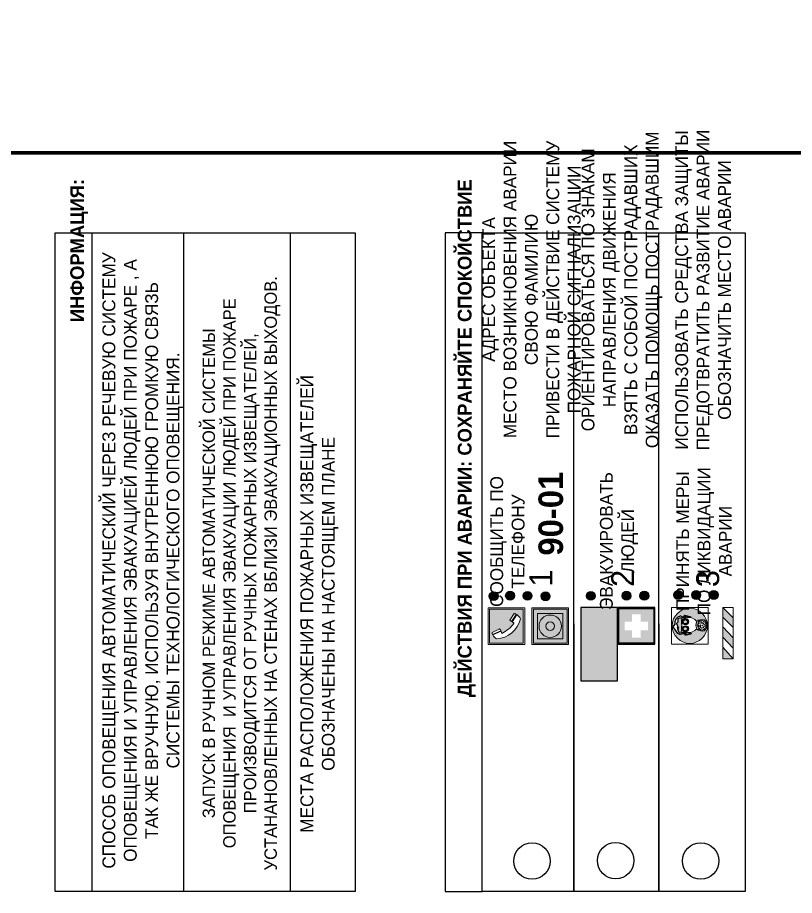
# Model space of a CAD drawing. Header units: millimetres. Extents: x 13114 to 67229, y 22859 to 38520.
# Drawn here: x 39847.3 to 40016.9, y 25315.5 to 25507.2 of the extents above; entities that cross this region are included whole.
import ezdxf

# ---------------------------------------------------------------- set-up
doc = ezdxf.new("R2010")
doc.units = ezdxf.units.MM
doc.styles.add('обычный', font='arial.ttf')

# ---------------------------------------------------------------- blocks, each defined once
blk = doc.blocks.new('A$C38D26F80')
h = blk.add_hatch(color=5)
h.dxf.hatch_style = 1
h.paths.add_polyline_path([(-8.77, -4.48, 1), (-0.19, -4.48, 1)])
h.paths.add_polyline_path([(-6.75, -3.58), (-6.75, -3.31), (-6.62, -3.22), (-6.5, -3.22), (-6.42, -3.3), (-6.39, -3.28), (-6.59, -2.23), (-6.59, -2.01), (-6.38, -1.58), (-4.76, -0.4), (-4.13, -0.79, -0.362848), (-2.1, -2.1, -0.201049), (-2.17, -2.48, 0.085434), (-2.26, -3.13), (-1.9, -3.16), (-2.25, -4.7), (-2.4, -4.59), (-2.43, -4.34), (-2.36, -4.34), (-2.14, -3.34), (-2.47, -3.42), (-2.58, -1.95), (-2.77, -1.58), (-3.58, -1.52), (-3.92, -1.26), (-5.05, -1.73), (-4.87, -1.39), (-5.41, -1.6), (-5.41, -1.46), (-6.13, -1.87), (-6.18, -3.5), (-6.56, -3.47), (-6.37, -4.59), (-6.16, -4.43), (-6.16, -4.66), (-6.36, -4.79), (-6.37, -4.8), (-6.51, -4.76)], flags=16)
h.paths.add_polyline_path([(-6.51, -4.76), (-6.36, -4.79), (-6.37, -4.8)], flags=0)
h.paths.add_polyline_path([(-5.92, -2.34, 0.089508), (-2.67, -2.35), (-2.48, -3.88, -0.268602), (-3.4, -6.18, 0.262449), (-5.2, -6.18, -0.268602), (-6.11, -3.88)], flags=16)
edge = h.paths.add_edge_path(flags=16)
edge.add_ellipse((-5.19, -3.41), major_axis=(0, 0.842), ratio=0.848992, start_angle=0, end_angle=360)
edge = h.paths.add_edge_path(flags=0)
edge.add_ellipse((-5.19, -3.39), major_axis=(0, 0.665), ratio=0.853798, start_angle=0, end_angle=360)
edge = h.paths.add_edge_path(flags=0)
edge.add_ellipse((-5.19, -3.4), major_axis=(0, 0.528), ratio=0.864094, start_angle=0, end_angle=360)
edge = h.paths.add_edge_path(flags=16)
edge.add_ellipse((-3.47, -3.4), major_axis=(0, 0.842), ratio=0.848992, start_angle=0, end_angle=360)
h.paths.add_polyline_path([(-3.13, -6.45), (-3.13, -6.84, 0.383174), (-5.57, -6.85), (-5.57, -6.49, -0.369952)], flags=16)
edge = h.paths.add_edge_path(flags=0)
edge.add_ellipse((-3.47, -3.39), major_axis=(0, 0.665), ratio=0.853798, start_angle=0, end_angle=360)
edge = h.paths.add_edge_path(flags=0)
edge.add_ellipse((-3.47, -3.4), major_axis=(0, 0.528), ratio=0.864094, start_angle=0, end_angle=360)
edge = h.paths.add_edge_path(flags=16)
edge.add_ellipse((-4.34, -7.57), major_axis=(-1.48, 0), ratio=0.744955, start_angle=0, end_angle=360)
h.paths.add_polyline_path([(-5.01, -6.85, -1), (-5.15, -6.85, -1)], flags=0)
h.paths.add_polyline_path([(-5.33, -7.14, -1), (-5.47, -7.14, -1)], flags=0)
h.paths.add_polyline_path([(-4.61, -6.71, -1), (-4.74, -6.71, -1)], flags=16)
h.paths.add_polyline_path([(-5.43, -7.51, -1), (-5.57, -7.51, -1)], flags=0)
h.paths.add_polyline_path([(-4.26, -6.67, -1), (-4.4, -6.67, -1)], flags=16)
h.paths.add_polyline_path([(-4.74, -7.14, -1), (-4.88, -7.14, -1)], flags=0)
h.paths.add_polyline_path([(-4.93, -7.43, -1), (-5.07, -7.43, -1)], flags=0)
h.paths.add_polyline_path([(-4.41, -7.07, -1), (-4.54, -7.07, -1)], flags=0)
h.paths.add_polyline_path([(-5.33, -7.87, -1), (-5.46, -7.87, -1)], flags=0)
h.paths.add_polyline_path([(-3.8, -6.71, -1), (-3.94, -6.71, -1)], flags=16)
h.paths.add_polyline_path([(-4.85, -7.78, -1), (-4.98, -7.78, -1)], flags=0)
h.paths.add_polyline_path([(-3.96, -7.14, -1), (-4.1, -7.14, -1)], flags=0)
h.paths.add_polyline_path([(-4.33, -7.53, -1), (-4.47, -7.53, -1)], flags=0)
h.paths.add_polyline_path([(-5.09, -8.12, -1), (-5.23, -8.12, -1)], flags=0)
h.paths.add_polyline_path([(-3.5, -6.94, -1), (-3.64, -6.94, -1)], flags=0)
h.paths.add_polyline_path([(-4.54, -7.97, -1), (-4.68, -7.97, -1)], flags=0)
h.paths.add_polyline_path([(-3.66, -7.39, -1), (-3.8, -7.39, -1)], flags=0)
h.paths.add_polyline_path([(-4.73, -8.35, -1), (-4.86, -8.35, -1)], flags=0)
h.paths.add_polyline_path([(-4.09, -7.96, -1), (-4.23, -7.96, -1)], flags=0)
h.paths.add_polyline_path([(-3.77, -7.74, -1), (-3.91, -7.74, -1)], flags=0)
h.paths.add_polyline_path([(-3.22, -7.27, -1), (-3.35, -7.27, -1)], flags=0)
h.paths.add_polyline_path([(-4.34, -8.4, -1), (-4.47, -8.4, -1)], flags=0)
h.paths.add_polyline_path([(-3.16, -7.61, -1), (-3.3, -7.61, -1)], flags=0)
h.paths.add_polyline_path([(-3.9, -8.35, -1), (-4.04, -8.35, -1)], flags=0)
h.paths.add_polyline_path([(-3.32, -7.91, -1), (-3.46, -7.91, -1)], flags=0)
h.paths.add_polyline_path([(-3.55, -8.23, -1), (-3.69, -8.23, -1)], flags=0)
at = {"color": 5, "lineweight": 5}
for p, q in [((-4.48, 0), (-8.96, 0)), ((-8.96, 0), (-8.96, -4.48)), ((-4.48, 0), (0, 0)), ((0, 0), (0, -4.48)), ((-6.59, -2.01), (-6.38, -1.58)), ((-6.59, -2.23), (-6.59, -2.01)), ((-6.38, -1.58), (-4.76, -0.4)), ((-6.13, -1.87), (-6.18, -3.5)), ((-5.41, -1.46), (-6.13, -1.87)), ((-4.87, -1.39), (-5.41, -1.6)), ((-5.41, -1.6), (-5.41, -1.46)), ((-3.92, -1.26), (-5.05, -1.73)), ((-5.05, -1.73), (-4.87, -1.39)), ((-4.76, -0.4), (-4.13, -0.79)), ((-3.58, -1.52), (-3.92, -1.26)), ((-2.77, -1.58), (-3.58, -1.52)), ((-2.58, -1.95), (-2.77, -1.58)), ((-2.47, -3.42), (-2.58, -1.95)), ((-6.75, -3.31), (-6.62, -3.22)), ((-6.75, -3.58), (-6.75, -3.31)), ((-6.51, -4.76), (-6.75, -3.58)), ((-6.62, -3.22), (-6.5, -3.22)), ((-6.39, -3.28), (-6.59, -2.23)), ((-6.18, -3.5), (-6.56, -3.47)), ((-6.56, -3.47), (-6.37, -4.59)), ((-6.5, -3.22), (-6.42, -3.3)), ((-6.42, -3.3), (-6.39, -3.28)), ((-5.92, -2.34), (-6.11, -3.88)), ((-2.67, -2.34), (-2.48, -3.88)), ((-2.14, -3.34), (-2.47, -3.42)), ((-2.36, -4.34), (-2.14, -3.34)), ((-1.9, -3.16), (-2.26, -3.13)), ((-2.25, -4.7), (-1.9, -3.16)), ((-8.96, -8.96), (-8.96, -4.48)), ((-6.37, -4.8), (-6.51, -4.76)), ((-6.37, -4.59), (-6.16, -4.43)), ((-6.16, -4.66), (-6.37, -4.8)), ((-6.16, -4.43), (-6.16, -4.66)), ((-2.43, -4.34), (-2.4, -4.59)), ((-2.43, -4.34), (-2.36, -4.34)), ((-2.4, -4.59), (-2.25, -4.7)), ((0, -8.96), (0, -4.48)), ((-5.57, -6.49), (-5.57, -6.85)), ((-3.13, -6.45), (-3.13, -6.84)), ((-4.48, -8.96), (-8.96, -8.96)), ((-4.48, -8.96), (0, -8.96))]:
    blk.add_line(p, q, dxfattribs=at)
at = {"color": 5}
for p, q in [((-6.59, -2.01), (-6.38, -1.58)), ((-6.59, -2.23), (-6.59, -2.01)), ((-6.38, -1.58), (-4.76, -0.4)), ((-6.13, -1.87), (-6.18, -3.5)), ((-5.41, -1.46), (-6.13, -1.87)), ((-4.87, -1.39), (-5.41, -1.6)), ((-5.41, -1.6), (-5.41, -1.46)), ((-3.92, -1.26), (-5.05, -1.73)), ((-5.05, -1.73), (-4.87, -1.39)), ((-4.76, -0.4), (-4.13, -0.79)), ((-3.58, -1.52), (-3.92, -1.26)), ((-2.77, -1.58), (-3.58, -1.52)), ((-2.58, -1.95), (-2.77, -1.58)), ((-2.47, -3.42), (-2.58, -1.95)), ((-6.75, -3.31), (-6.62, -3.22)), ((-6.75, -3.58), (-6.75, -3.31)), ((-6.51, -4.76), (-6.75, -3.58)), ((-6.62, -3.22), (-6.5, -3.22)), ((-6.39, -3.28), (-6.59, -2.23)), ((-6.18, -3.5), (-6.56, -3.47)), ((-6.56, -3.47), (-6.37, -4.59)), ((-6.5, -3.22), (-6.42, -3.3)), ((-6.42, -3.3), (-6.39, -3.28)), ((-2.14, -3.34), (-2.47, -3.42)), ((-2.36, -4.34), (-2.14, -3.34)), ((-2.26, -3.13), (-1.9, -3.16)), ((-1.9, -3.16), (-2.25, -4.7)), ((-6.37, -4.8), (-6.51, -4.76)), ((-6.36, -4.79), (-6.51, -4.76)), ((-6.37, -4.59), (-6.16, -4.43)), ((-6.16, -4.66), (-6.37, -4.8)), ((-6.16, -4.66), (-6.36, -4.79)), ((-6.16, -4.43), (-6.16, -4.66)), ((-2.4, -4.59), (-2.43, -4.34)), ((-2.43, -4.34), (-2.36, -4.34)), ((-2.25, -4.7), (-2.4, -4.59))]:
    blk.add_line(p, q, dxfattribs=at)
at = {"color": 5, "lineweight": 5}
for centre, radius in [((-4.48, -4.48), 4.29), ((-5.5, -7.51), 0.0678), ((-5.4, -7.14), 0.0678), ((-5.4, -7.87), 0.0678), ((-5.16, -8.12), 0.0678), ((-5.08, -6.85), 0.0678), ((-5, -7.43), 0.0678), ((-4.91, -7.78), 0.0678), ((-4.81, -7.14), 0.0678), ((-4.79, -8.35), 0.0678), ((-4.67, -6.71), 0.0678), ((-4.61, -7.97), 0.0678), ((-4.47, -7.07), 0.0678), ((-4.4, -7.53), 0.0678), ((-4.4, -8.4), 0.0678), ((-4.33, -6.67), 0.0678), ((-4.16, -7.96), 0.0678), ((-4.03, -7.14), 0.0678), ((-3.97, -8.35), 0.0678), ((-3.87, -6.71), 0.0678), ((-3.84, -7.74), 0.0678), ((-3.73, -7.39), 0.0678), ((-3.62, -8.23), 0.0678), ((-3.57, -6.94), 0.0678), ((-3.39, -7.91), 0.0678), ((-3.28, -7.27), 0.0678), ((-3.23, -7.61), 0.0678)]:
    blk.add_circle(centre, radius, dxfattribs=at)
at = {"color": 5}
for centre, radius, start, end in [((-3.89, -2.66), 1.88, 17.387, 97.1599), ((-2.6, -2.2), 0.511, 326.3906, 11.8614), ((-0.35, -3.07), 1.91, 162.2553, 181.7878)]:
    blk.add_arc(centre, radius, start, end, dxfattribs=at)
at = {"color": 5, "lineweight": 5}
for centre, radius, start, end in [((-2.6, -2.2), 0.513, 326.4781, 11.7739), ((-3.66, -4.24), 2.47, 171.573, 231.7124), ((-4.28, 6.66), 9.15, 259.6987, 280.1569), ((-4.93, -4.24), 2.47, 308.2876, 8.427), ((-0.47, -3.05), 1.79, 161.5846, 182.4584), ((-4.33, -7.88), 1.87, 50.358, 131.5662), ((-4.34, -8.2), 1.82, 48.4943, 132.3565), ((-4.3, -7.78), 1.83, 60.5889, 119.4111)]:
    blk.add_arc(centre, radius, start, end, dxfattribs=at)
for centre, major_axis, ratio in [((-5.19, -3.41), (0, 0.842), 0.848992), ((-5.19, -3.39), (0, 0.665), 0.853798), ((-5.19, -3.4), (0, 0.528), 0.864094), ((-3.47, -3.4), (0, 0.842), 0.848992), ((-3.47, -3.39), (0, 0.665), 0.853798), ((-3.47, -3.4), (0, 0.528), 0.864094), ((-4.34, -7.57), (-1.48, 0), 0.744955)]:
    blk.add_ellipse(centre, major_axis=major_axis, ratio=ratio, dxfattribs=at)
blk = doc.blocks.new('A$C47DD6509')
at = {"lineweight": 5}
for points in [[(-8.69, 0), (-11.19, 0), (-11.19, -2.22)], [(-4.22, 0), (-6.45, 0), (-8.91, -2.22), (-6.61, -2.22)], [(0, 0), (-2.09, 0), (-4.36, -2.22), (-2.29, -2.22)]]:
    blk.add_hatch(color=242, dxfattribs=at).paths.add_polyline_path(points)
at = {"color": 242, "lineweight": 5}
for p, q in [((-11.19, -2.22), (-8.69, 0)), ((-11.19, -2.22), (-11.19, 0)), ((-11.19, 0), (-8.69, 0)), ((-11.19, 0), (0, 0)), ((-8.91, -2.22), (-6.45, 0)), ((-6.61, -2.22), (-4.22, 0)), ((-4.36, -2.22), (-2.09, 0)), ((-2.29, -2.22), (0, 0)), ((0, 0), (0, -2.22)), ((0, -2.22), (-11.19, -2.22))]:
    blk.add_line(p, q, dxfattribs=at)
blk = doc.blocks.new('A$C32E8229D')
at = {"true_color": 0xffffff}
blk.add_hatch(color=7, dxfattribs=at).paths.add_polyline_path([(0, 0), (0, -8), (16, -8), (16, 0)])
h = blk.add_hatch(color=126)
h.paths.add_polyline_path([(0.2, -0.2), (15.8, -0.2), (15.8, -7.8), (0.2, -7.8)])
h.paths.add_polyline_path([(13.49, -2.05), (12.08, -2.05), (11.37, -2.63, 0.162397), (11.29, -2.84), (11.29, -3.63), (10.35, -3.63), (10.35, -4.05), (11.68, -4.05), (11.68, -3.48), (12.26, -4.28), (11.29, -5.1), (11.29, -6.78), (11.85, -6.78), (11.85, -5.44), (12.8, -4.64), (12.8, -5.94), (14.46, -5.94), (14.46, -5.39), (13.45, -5.39), (13.45, -3.97), (12.46, -2.59), (13.15, -2.59), (13.69, -3.34), (14.18, -3)], flags=16)
h.paths.add_polyline_path([(10.74, -1.82, 1), (11.8, -1.82, 1)], flags=16)
h.paths.add_polyline_path([(9.39, -3.59), (5.99, -3.59), (6.56, -3.03), (5.91, -3.03), (5.1, -3.83), (5.91, -4.64), (6.56, -4.64), (5.99, -4.09), (9.39, -4.09)], flags=16)
h.paths.add_polyline_path([(4.29, -1.08), (1.72, -1.08), (1.72, -6.6), (4.29, -6.6)], flags=16)
at = {"color": 126}
blk.add_lwpolyline([(16, -8), (0, -8), (0, 0), (16, 0)], close=True, dxfattribs=at)
blk = doc.blocks.new('A$C18900ED3')
h = blk.add_hatch(color=126)
h.paths.add_polyline_path([(-0.18, -0.18), (-7.02, -0.18), (-7.02, -7.02), (-0.18, -7.02)])
h.paths.add_polyline_path([(-5.89, -4.46), (-5.89, -2.77), (-4.46, -2.77), (-4.46, -1.31), (-2.77, -1.31), (-2.77, -2.77), (-1.33, -2.77), (-1.33, -4.46), (-2.77, -4.46), (-2.77, -5.89), (-4.46, -5.89), (-4.46, -4.46)], flags=16)
at = {"color": 126}
for p, q in [((-7.2, 0), (-7.2, -7.2)), ((0, 0), (-7.2, 0)), ((0, -7.2), (0, 0)), ((-7.02, -7.02), (-7.02, -0.18)), ((-7.02, -0.18), (-0.18, -0.18)), ((-0.18, -0.18), (-0.18, -7.02)), ((-7.2, -7.2), (0, -7.2)), ((-0.18, -7.02), (-7.02, -7.02))]:
    blk.add_line(p, q, dxfattribs=at)
blk = doc.blocks.new('A$C456E1F9C')
at = {"lineweight": 5}
h = blk.add_hatch(color=242, dxfattribs=at)
h.paths.add_polyline_path([(0.51, -1.47), (0.51, -13.26), (12.29, -13.26), (12.29, -1.47)])
h.paths.add_polyline_path([(5.42, -4.95, -0.254479), (4.78, -5.4), (3.52, -2.53, -0.209735), (4.23, -2.4)], flags=16)
h.paths.add_polyline_path([(8.53, -8.6), (10.87, -10.17), (10.54, -10.76), (8.03, -9.13, -0.192251)], flags=16)
h.paths.add_polyline_path([(4.61, -5.49, 0.005518), (3.87, -5.72, 0.128647), (7.49, -10.01, 0.00809), (7.83, -9.33), (10.47, -10.97, -0.16736), (8.99, -12.25, -0.327862), (1.95, -3.95, -0.166952), (3.36, -2.62)], flags=16)
at = {"color": 242, "lineweight": 5}
for p, q in [((0, -13.77), (0, -0.97)), ((12.8, -0.97), (0, -0.97)), ((4.61, -5.49), (3.36, -2.62)), ((3.52, -2.53), (4.78, -5.4)), ((4.23, -2.4), (5.42, -4.95)), ((12.8, -13.77), (12.8, -0.97)), ((8.03, -9.13), (10.54, -10.76)), ((10.81, -10.12), (8.53, -8.6)), ((7.83, -9.33), (10.47, -10.97)), ((10.54, -10.76), (10.8, -10.3)), ((10.8, -10.3), (10.81, -10.12)), ((0, -13.77), (12.8, -13.77))]:
    blk.add_line(p, q, dxfattribs=at)
blk.add_lwpolyline([(0.51, -1.47), (12.29, -1.47), (12.29, -13.26), (0.51, -13.26)], close=True, dxfattribs=at)
for centre, radius, start, end in [((4.59, -5.34), 2.99, 114.2845, 152.1974), ((4.02, -3.27), 0.891, 76.3284, 123.7092), ((11.12, -3.31), 9.19, 183.9915, 256.6009), ((14.98, -39.1), 35.17, 107.1487, 108.4135), ((13.86, -0.94), 11.08, 205.5536, 234.8762), ((4.68, -4.59), 0.824, 276.9621, 334.0723), ((8.94, -9.5), 0.989, 114.4092, 157.9388), ((-13.31, 0.8), 23.44, 332.5487, 334.4027), ((7.87, -9.46), 3, 291.9291, 329.9329)]:
    blk.add_arc(centre, radius, start, end, dxfattribs=at)
blk = doc.blocks.new('A$C54414219')
at = {"true_color": 0xffffff}
h = blk.add_hatch(color=7, dxfattribs=at)
h.paths.add_polyline_path([(2.39, -9.45), (2.39, -18.3), (11.23, -18.3), (11.23, -9.45)], flags=0)
h.paths.add_polyline_path([(10.71, -13.87, -1), (2.92, -13.87, -1)], flags=0)
h.paths.add_polyline_path([(8.3, -13.87, -1), (5.33, -13.87, -1)], flags=0)
h.paths.add_polyline_path([(0.41, -7.47), (0.41, -20.27), (13.21, -20.27), (13.21, -7.47)])
h.paths.add_polyline_path([(0.92, -19.77), (12.71, -19.77), (12.71, -7.98), (0.92, -7.98)], flags=16)
h.paths.add_polyline_path([(11.23, -9.45), (11.23, -18.3), (2.39, -18.3), (2.39, -9.45)], flags=0)
at = {"lineweight": 5}
h = blk.add_hatch(color=242, dxfattribs=at)
h.paths.add_polyline_path([(12.71, -7.98), (0.92, -7.98), (0.92, -19.77), (12.71, -19.77)])
h.paths.add_polyline_path([(11.23, -18.3), (2.39, -18.3), (2.39, -9.45), (11.23, -9.45)], flags=16)
h.paths.add_polyline_path([(10.71, -13.87, -1), (2.92, -13.87, -1)], flags=0)
h.paths.add_polyline_path([(8.3, -13.87, -1), (5.33, -13.87, -1)], flags=0)
at = {"true_color": 0xffffff}
h = blk.add_hatch(color=7, dxfattribs=at)
h.paths.add_polyline_path([(2.39, -9.45), (2.39, -18.3), (11.23, -18.3), (11.23, -9.45)])
h.paths.add_polyline_path([(10.71, -13.87, -1), (2.92, -13.87, -1)], flags=16)
h.paths.add_polyline_path([(8.3, -13.87, -1), (5.33, -13.87, -1)], flags=0)
at = {"lineweight": 5}
h = blk.add_hatch(color=242, dxfattribs=at)
h.paths.add_polyline_path([(2.92, -13.87, 1), (10.71, -13.87, 1)])
h.paths.add_polyline_path([(8.3, -13.87, -1), (5.33, -13.87, -1)], flags=16)
at = {"color": 242, "lineweight": 5}
for p, q in [((0.41, -20.27), (0.41, -7.47)), ((0.41, -7.47), (13.21, -7.47)), ((0.41, -7.47), (13.21, -7.47)), ((13.21, -20.27), (13.21, -7.47)), ((0.41, -20.27), (13.21, -20.27))]:
    blk.add_line(p, q, dxfattribs=at)
for points in [[(0.92, -7.98), (12.71, -7.98), (12.71, -19.77), (0.92, -19.77)], [(2.39, -9.45), (11.23, -9.45), (11.23, -18.3), (2.39, -18.3)]]:
    blk.add_lwpolyline(points, close=True, dxfattribs=at)
for radius in [3.89, 1.49]:
    blk.add_circle((6.81, -13.87), radius, dxfattribs=at)

msp = doc.modelspace()

# ---------------------------------------------------------------- hatches: boundary and pattern name
at = {"lineweight": 0}
h = msp.add_hatch(color=256, dxfattribs=at)
h.dxf.hatch_style = 1
h.paths.add_polyline_path([(39954.79, 25379.99, 1), (39954.79, 25381.92, 1)])
h = msp.add_hatch(color=256, dxfattribs=at)
h.dxf.hatch_style = 1
h.paths.add_polyline_path([(39958.6, 25379.95, 1), (39958.6, 25381.88, 1)])
h = msp.add_hatch(color=256, dxfattribs=at)
h.dxf.hatch_style = 1
h.paths.add_polyline_path([(39972.42, 25379.95, 1), (39972.42, 25381.89, 1)])
h = msp.add_hatch(color=256, dxfattribs=at)
h.dxf.hatch_style = 1
h.paths.add_polyline_path([(39980.2, 25379.99, 1), (39980.2, 25381.93, 1)])
h = msp.add_hatch(color=256, dxfattribs=at)
h.dxf.hatch_style = 1
h.paths.add_polyline_path([(39984.1, 25379.99, 1), (39984.1, 25381.92, 1)])
h = msp.add_hatch(color=256, dxfattribs=at)
h.dxf.hatch_style = 1
h.paths.add_polyline_path([(39991.46, 25380.14, 1), (39991.46, 25382.08, 1)])
h = msp.add_hatch(color=256, dxfattribs=at)
h.dxf.hatch_style = 1
h.paths.add_polyline_path([(39995.4, 25380.14, 1), (39995.4, 25382.07, 1)])
h = msp.add_hatch(color=256, dxfattribs=at)
h.dxf.hatch_style = 1
h.paths.add_polyline_path([(39999.24, 25380.14, 1), (39999.24, 25382.07, 1)])
h = msp.add_hatch(color=256, dxfattribs=at)
h.dxf.hatch_style = 1
h.paths.add_polyline_path([(39951.21, 25379.89, 1), (39951.21, 25381.82, 1)])
h = msp.add_hatch(color=256, dxfattribs=at)
h.dxf.hatch_style = 1
h.paths.add_polyline_path([(39962.53, 25379.87, 1), (39962.53, 25381.8, 1)])

# ---------------------------------------------------------------- linework, layer by layer
at = {"color": 6, "lineweight": 100}
for points in [[(39586.42, 25872.6), (40186.42, 25872.6), (40186.42, 25477.6), (39586.42, 25477.6)], [(39586.42, 25872.6), (40186.42, 25872.6), (40186.42, 25477.6), (39586.42, 25477.6)], [(39586.42, 25477.6), (40186.42, 25477.6), (40186.42, 25082.6), (39586.42, 25082.6)], [(39586.42, 25477.6), (40186.42, 25477.6), (40186.42, 25082.6), (39586.42, 25082.6)]]:
    msp.add_lwpolyline(points, close=True, dxfattribs=at)
at = {"color": 0}
msp.add_lwpolyline([(39855.53, 25316.41), (39855.53, 25460.17), (39920.98, 25460.17), (39920.98, 25316.41)], close=True, dxfattribs=at)
for points in [[(39863.58, 25316.41), (39863.58, 25460.17)], [(39883.58, 25316.41), (39883.58, 25460.17)], [(39906.83, 25316.41), (39906.83, 25460.17)]]:
    msp.add_lwpolyline(points, dxfattribs=at)
for points in [[(39948.67, 25316.41), (39948.67, 25460.17), (39940.62, 25460.17), (39940.62, 25316.41)], [(39948.67, 25316.41), (39948.67, 25460.17), (40006.07, 25460.17), (40006.07, 25316.41)]]:
    msp.add_lwpolyline(points, close=True)
for points in [[(39968.67, 25374.82), (39968.67, 25316.41), (39968.67, 25460.17)], [(39987.24, 25374.82), (39987.24, 25316.41), (39987.24, 25460.17)]]:
    msp.add_lwpolyline(points)
for centre, radius in [((39954.79, 25380.96), 0.966), ((39958.6, 25380.92), 0.966), ((39972.42, 25380.92), 0.966), ((39980.2, 25380.96), 0.966), ((39984.1, 25380.95), 0.966), ((39991.46, 25381.11), 0.966), ((39995.4, 25381.11), 0.966), ((39999.24, 25381.11), 0.966), ((39951.21, 25380.85), 0.966), ((39962.53, 25380.83), 0.966), ((39959.59, 25323.03), 3.98), ((39977.82, 25323.13), 3.98), ((39996.4, 25323.06), 3.98)]:
    msp.add_circle(centre, radius)

# ---------------------------------------------------------------- block references
at = {"rotation": 90}
for name, p, xscale, yscale, zscale in [('A$C456E1F9C', (39949.39, 25370.3), 0.625, 0.625, 0.625), ('A$C54414219', (39954.88, 25370.04), 0.625, 0.625, 0.625), ('A$C18900ED3', (39978.35, 25378.36), 1.111111111007631, 1.111111111007631, 1.111111111007631), ('A$C38D26F80', (39990.02, 25378.38), 0.8928571427240968, 0.8928571427240968, 0.8928571427240968)]:
    msp.add_blockref(name, p, dxfattribs=dict(at, xscale=xscale, yscale=yscale, zscale=zscale))
at = {"xscale": -1, "rotation": 90}
msp.add_blockref('A$C32E8229D', (39970.2, 25378.36), dxfattribs=at)
at = {"color": 242, "true_color": 0xc1121c, "rotation": 90}
msp.add_blockref('A$C47DD6509', (40001.23, 25378.38), dxfattribs=at)

# ---------------------------------------------------------------- texts
at = {"lineweight": 0, "attachment_point": 5, "rotation": 90, "style": 'обычный'}
for s, insert, char_height, width in [('\\pi-8.4,l8.4,t8.4;{\\fProxima Nova Rg|b0|i0|c204|p2;ОРИЕНТИРОВАТЬСЯ ПО ЗНАКАМ \\PНАПРАВЛЕНИЯ ДВИЖЕНИЯ\\PВЗЯТЬ С СОБОЙ ПОСТРАДАВШИХ\\PОКАЗАТЬ ПОМОЩЬ ПОСТРАДАВШИМ}', (39979.2, 25447.73), 2.8, 126.6484), ('\\pi-8.4,l8.4,t8.4;{\\fProxima Nova Rg|b0|i0|c204|p2;ИСПОЛЬЗОВАТЬ СРЕДСТВА ЗАЩИТЫ \\PПРЕДОТВРАТИТЬ РАЗВИТИЕ АВАРИИ\\PОБОЗНАЧИТЬ МЕСТО АВАРИИ}', (39996.93, 25447.68), 2.8, 126.6484), ('\\pi-8.4,l8.4,t8.4;{\\fProxima Nova Rg|b0|i0|c204|p2;АДРЕС ОБЪЕКТА\\PМЕСТО ВОЗНИКНОВЕНИЯ АВАРИИ\\PСВОЮ ФАМИЛИЮ\\PПРИВЕСТИ В ДЕЙСТВИЕ СИСТЕМУ \\PПОЖАРНОЙ СИГНАЛИЗАЦИИ}', (39959.84, 25447.8), 2.8, 126.6484), ('{\\fProxima Nova Rg|b1|i0|c204|p2;ИНФОРМАЦИЯ:\\H1.1997x; }', (39860.73, 25456.31), 3, 175.1736), ('{\\fProxima Nova Rg|b1|i0|c204|p2;ДЕЙСТВИЯ ПРИ АВАРИИ: СОХРАНЯЙТЕ СПОКОЙСТВИЕ\\H1.6644x; }', (39945.31, 25415.35), 3, 175.1736), ('{\\fProxima Nova Rg|b0|i0|c204|p2;СПОСОБ ОПОВЕЩЕНИЯ АВТОМАТИЧЕСКИЙ ЧЕРЕЗ РЕЧЕВУЮ СИСТЕМУ ОПОВЕЩЕНИЯ И УПРАВЛЕНИЯ ЭВАКУАЦИЕЙ ЛЮДЕЙ ПРИ ПОЖАРЕ , А ТАК ЖЕ ВРУЧНУЮ, ИСПОЛЬЗУЯ ВНУТРЕННЮЮ ГРОМКУЮ СВЯЗЬ СИСТЕМЫ ТЕХНОЛОГИЧЕСКОГО ОПОВЕЩЕНИЯ.}', (39874.63, 25388.64), 2.8, 137.0334), ('{\\fProxima Nova Rg|b0|i0|c204|p2;\\P\\pt8.1;ЗАПУСК В РУЧНОМ РЕЖИМЕ АВТОМАТИЧЕСКОЙ СИСТЕМЫ ОПОВЕЩЕНИЯ  И УПРАВЛЕНИЯ ЭВАКУАЦИИ ЛЮДЕЙ ПРИ ПОЖАРЕ ПРОИЗВОДИТСЯ ОТ РУЧНЫХ ПОЖАРНЫХ ИЗВЕЩАТЕЛЕЙ, УСТАНАНОВЛЕННЫХ НА СТЕНАХ ВБЛИЗИ ЭВАКУАЦИОННЫХ ВЫХОДОВ. }', (39893.92, 25385.85), 2.7, 131.4512), ('\\pt8.4;{\\fProxima Nova Rg|b0|i0|c204|p2;\\PМЕСТА РАСПОЛОЖЕНИЯ ПОЖАРНЫХ ИЗВЕЩАТЕЛЕЙ ОБОЗНАЧЕНЫ НА НАСТОЯЩЕМ ПЛАНЕ}', (39910.84, 25379.16), 2.8, 118.5618), ('{\\fProxima Nova Rg|b0|i0|c204|p2;ПРИНЯТЬ МЕРЫ \\PПО ЛИКВИДАЦИИ \\PАВАРИИ}', (39997.12, 25392.85), 2.8, 126.6484), ('{\\fProxima Nova Rg|b0|i0|c204|p2;СООБЩИТЬ ПО \\PТЕЛЕФОНУ}', (39954.22, 25392.79), 2.8, 126.6484), ('{\\fProxima Nova Rg|b1|i0|c204|p2;\\H1.0714x;90-01\\fProxima Nova Rg|b0|i0|c204|p2;\\H0.93331x; \\H1.3449x; }', (39963.7, 25398.86), 5, 126.6484), ('{\\fProxima Nova Rg|b0|i0|c204|p2;ЭВАКУИРОВАТЬ \\PЛЮДЕЙ}', (39978.54, 25392.89), 2.8, 126.6484), ('{\\fProxima Nova Rg|b0|i0|c204|p2;1\\H1.1667x; }', (39961.51, 25384.82), 5, 126.6484), ('{\\fProxima Nova Rg|b0|i0|c204|p2;2\\H1.1967x; }', (39979.37, 25384.74), 5, 126.6484), ('{\\fProxima Nova Rg|b0|i0|c204|p2;3\\H1.1967x; }', (39997.95, 25384.68), 5, 126.6484)]:
    msp.add_mtext(s, dxfattribs=dict(at, insert=insert, char_height=char_height, width=width))

doc.saveas('drawing.dxf')
